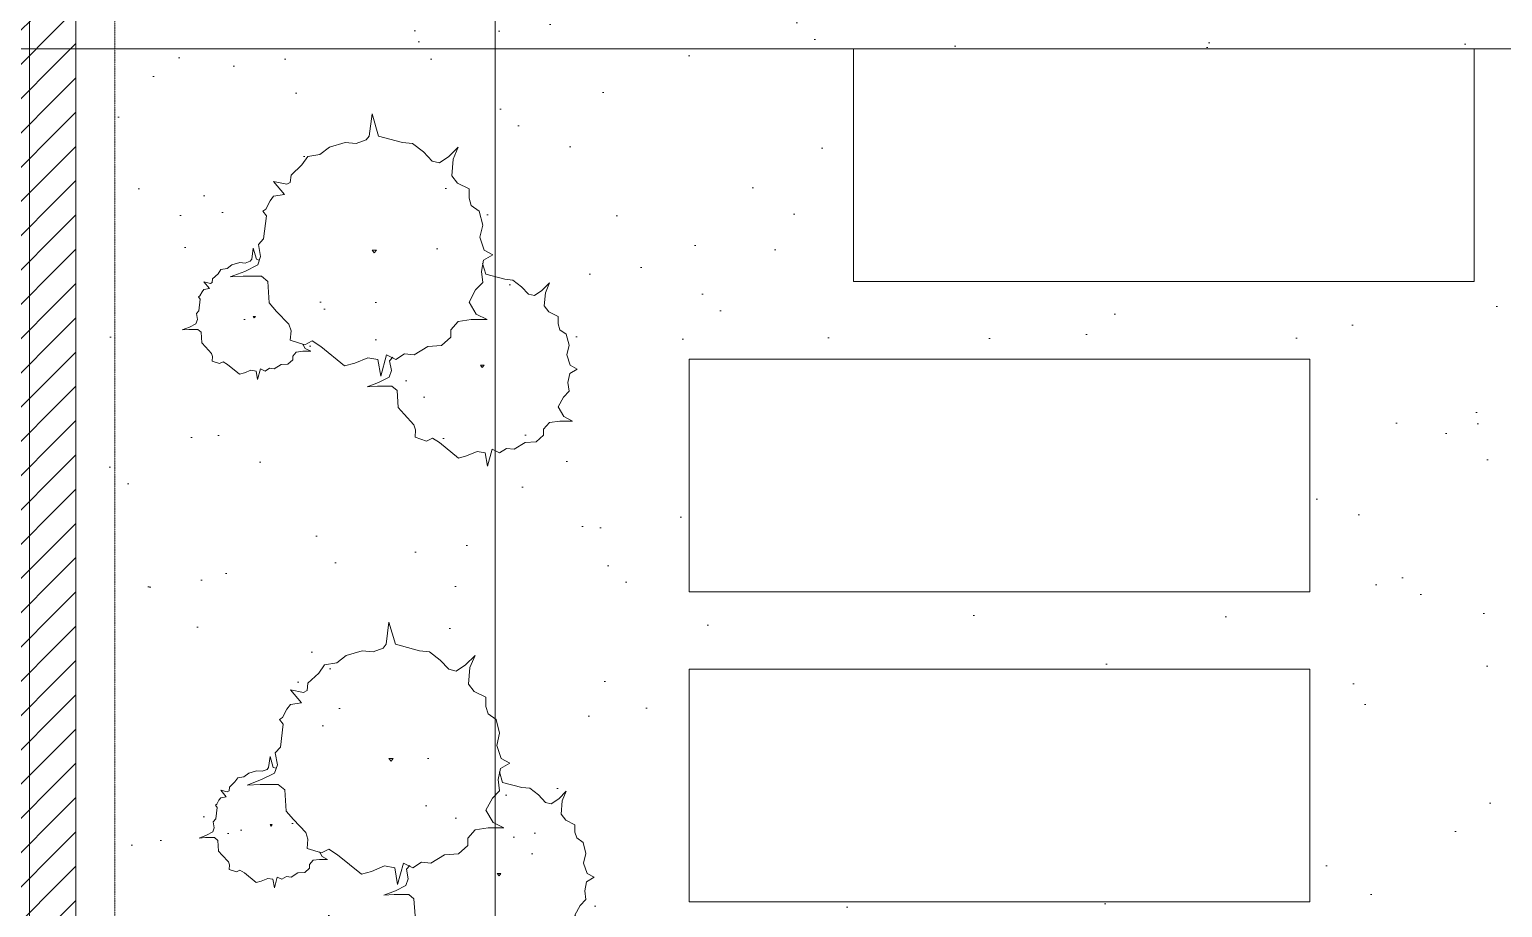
# Model space of a CAD drawing. Header units: millimetres. Extents: x 0 to 71617, y -15450 to 30894.
# Drawn here: x 36507 to 38405, y 19539 to 20672 of the extents above; entities that cross this region are included whole.
import ezdxf

# ---------------------------------------------------------------- set-up
doc = ezdxf.new("R2010")
doc.units = ezdxf.units.MM
doc.linetypes.add('CENTER2', pattern=[1.125, 0.75, -0.125, 0.125, -0.125])
doc.linetypes.add('HIDDEN', pattern=[0.375, 0.25, -0.125])
for name, color, linetype, lineweight in [('A-elevation 0.1(8)', 251, 'Continuous', 9), ('axis', 40, 'CENTER2', 5), ('DIM2', 4, 'Continuous', 5), ('Hatch', 8, 'Continuous', 5), ('LINE-DETAIL-SAKURA', 2, 'Continuous', 30), ('tree', 251, 'Continuous', 0), ('Wall Brick', 5, 'Continuous', 15)]:
    doc.layers.add(name, color=color, linetype=linetype, lineweight=lineweight)
doc.layers.add('WINDOW-PLAN-PANEL', color=15, linetype='Continuous')
pattern_1 = [(45, (-2110, -10510), (-22.097087, 22.097087), [])]

# ---------------------------------------------------------------- blocks, each defined once
blk = doc.blocks.new('GRIDLINE-GF')
at = {"layer": 'axis'}
for p, q in [((13300, -6362.2, -0.1), (13300, 12546.8)), ((48410, 3500, 0), (-4020, 3500, 7.6))]:
    blk.add_line(p, q, dxfattribs=at)
blk = doc.blocks.new('2D WALL G.F')
at = {"layer": 'Hatch'}
h = blk.add_hatch(dxfattribs=at)
h.set_pattern_fill('LINE', color=256, scale=250, angle=45, style=0)
h.set_pattern_definition(pattern_1)
h.paths.add_polyline_path([(15940, -110), (16060, -110), (16060, -4590), (15940, -4590)])
h.paths.add_polyline_path([(15940, -5410), (16060, -5410), (16060, -10290), (15940, -10290)])
h = blk.add_hatch(dxfattribs=at)
h.set_pattern_fill('LINE', color=256, scale=250, angle=45, style=0)
h.set_pattern_definition(pattern_1)
h.paths.add_polyline_path([(16060, -110), (15940, -110), (15940, -4590), (16060, -4590)])
h.paths.add_polyline_path([(16060, -5410), (15940, -5410), (15940, -10290), (16060, -10290)])
at = {"layer": 'Hatch', "color": 3, "linetype": 'HIDDEN', "elevation": 7.9}
blk.add_lwpolyline([(16000, -10500), (24000, -10500), (24000, 5500), (16000, 5500)], close=True, dxfattribs=at)
at = {"layer": 'Wall Brick'}
for points in [[(15940, -110), (16060, -110), (16060, -4590), (15940, -4590)], [(16060, -110), (15940, -110), (15940, -4590), (16060, -4590)]]:
    blk.add_lwpolyline(points, close=True, dxfattribs=at)
blk = doc.blocks.new('trees top 024')
at = {"color": 0}
for p, q in [((-1.515, 2.858), (-1.577, 2.629)), ((-1.484, 2.679), (-1.515, 2.858)), ((-1.872, 2.629), (-2.019, 2.54)), ((-1.771, 2.619), (-1.872, 2.629)), ((-1.678, 2.679), (-1.771, 2.619)), ((-1.577, 2.629), (-1.678, 2.679)), ((-1.376, 2.659), (-1.484, 2.679)), ((-1.236, 2.719), (-1.376, 2.659)), ((-1.128, 2.748), (-1.236, 2.719)), ((-0.872, 2.54), (-1.128, 2.748)), ((-2.166, 2.53), (-2.267, 2.44)), ((-2.267, 2.44), (-2.267, 2.361)), ((-2.019, 2.54), (-2.166, 2.53)), ((-0.779, 2.48), (-0.872, 2.54)), ((-0.701, 2.52), (-0.779, 2.48)), ((-0.546, 2.47), (-0.701, 2.52)), ((-0.554, 2.371), (-0.546, 2.47)), ((-0.531, 2.301), (-0.554, 2.371)), ((-2.655, 2.252), (-2.538, 2.192)), ((-2.484, 2.252), (-2.655, 2.252)), ((-2.538, 2.192), (-2.461, 2.063)), ((-2.345, 2.272), (-2.484, 2.252)), ((-2.267, 2.361), (-2.345, 2.272)), ((-0.399, 2.162), (-0.531, 2.301)), ((-2.461, 2.063), (-2.531, 1.934)), ((-0.322, 2.073), (-0.399, 2.162)), ((-0.306, 1.844), (-0.322, 2.073)), ((-2.531, 1.934), (-2.608, 1.854)), ((-2.608, 1.854), (-2.593, 1.735)), ((-0.236, 1.785), (-0.306, 1.844)), ((-0.043, 1.785), (-0.236, 1.785)), ((-0.058, 1.735), (0.097, 1.795)), ((0.097, 1.795), (-0.043, 1.785)), ((-2.616, 1.616), (-2.717, 1.556)), ((-2.593, 1.735), (-2.616, 1.616)), ((-0.229, 1.576), (-0.198, 1.665)), ((-0.198, 1.665), (-0.058, 1.735)), ((-0.087, 1.652), (-0.165, 1.366)), ((-0.048, 1.428), (-0.087, 1.652)), ((1.461, 1.583), (1.402, 1.546)), ((1.524, 1.552), (1.461, 1.583)), ((1.562, 1.695), (1.524, 1.552)), ((1.582, 1.583), (1.562, 1.695)), ((1.65, 1.57), (1.582, 1.583)), ((1.737, 1.608), (1.65, 1.57)), ((1.805, 1.626), (1.737, 1.608)), ((1.964, 1.496), (1.805, 1.626)), ((-2.717, 1.556), (-2.624, 1.506)), ((-2.624, 1.506), (-2.577, 1.367)), ((-1.446, 1.536), (-1.469, 1.506)), ((-1.469, 1.506), (-1.422, 1.506)), ((-1.422, 1.506), (-1.446, 1.536)), ((-0.291, 1.428), (-0.407, 1.354)), ((-0.165, 1.366), (-0.291, 1.428)), ((-0.25, 1.397), (-0.205, 1.447)), ((-0.205, 1.447), (-0.229, 1.576)), ((0.087, 1.404), (-0.048, 1.428)), ((0.262, 1.478), (0.087, 1.404)), ((0.397, 1.515), (0.262, 1.478)), ((0.717, 1.255), (0.397, 1.515)), ((1.092, 1.384), (1.044, 1.328)), ((1.155, 1.49), (1.092, 1.434)), ((1.092, 1.434), (1.092, 1.384)), ((1.247, 1.496), (1.155, 1.49)), ((1.339, 1.552), (1.247, 1.496)), ((1.402, 1.546), (1.339, 1.552)), ((2.023, 1.459), (1.964, 1.496)), ((2.071, 1.483), (2.023, 1.459)), ((2.168, 1.452), (2.071, 1.483)), ((2.163, 1.39), (2.168, 1.452)), ((2.178, 1.347), (2.163, 1.39)), ((-2.577, 1.367), (-2.608, 1.238)), ((-2.608, 1.238), (-2.569, 1.089)), ((-0.901, 1.242), (-1.027, 1.13)), ((-0.717, 1.255), (-0.901, 1.242)), ((-0.533, 1.366), (-0.717, 1.255)), ((-0.407, 1.354), (-0.533, 1.366)), ((0.833, 1.18), (0.717, 1.255)), ((0.93, 1.23), (0.833, 1.18)), ((0.957, 1.316), (0.85, 1.316)), ((0.85, 1.316), (0.923, 1.279)), ((0.923, 1.279), (0.96, 1.217)), ((1.124, 1.168), (0.93, 1.23)), ((1.044, 1.328), (0.957, 1.316)), ((2.26, 1.26), (2.178, 1.347)), ((2.308, 1.204), (2.26, 1.26)), ((2.318, 1.061), (2.308, 1.204)), ((-2.569, 1.089), (-2.484, 1.029)), ((-2.484, 1.029), (-2.461, 0.95)), ((-1.027, 1.031), (-1.124, 0.919)), ((-1.027, 1.13), (-1.027, 1.031)), ((1.114, 1.043), (1.124, 1.168)), ((1.143, 0.956), (1.114, 1.043)), ((2.362, 1.024), (2.318, 1.061)), ((2.483, 1.024), (2.362, 1.024)), ((2.386, 0.949), (2.473, 0.993)), ((2.473, 0.993), (2.57, 1.03)), ((2.57, 1.03), (2.483, 1.024)), ((-2.461, 0.95), (-2.461, 0.851)), ((-2.461, 0.851), (-2.337, 0.791)), ((-2.337, 0.791), (-2.275, 0.711)), ((-1.298, 0.894), (-1.511, 0.894)), ((-1.511, 0.894), (-1.366, 0.82)), ((-1.366, 0.82), (-1.269, 0.658)), ((-1.124, 0.919), (-1.298, 0.894)), ((1.308, 0.783), (1.143, 0.956)), ((1.606, 0.869), (1.591, 0.85)), ((1.591, 0.85), (1.62, 0.85)), ((1.62, 0.85), (1.606, 0.869)), ((2.347, 0.775), (2.381, 0.813)), ((2.366, 0.893), (2.386, 0.949)), ((2.381, 0.813), (2.366, 0.893)), ((-2.275, 0.711), (-2.29, 0.533)), ((-1.269, 0.658), (-1.356, 0.497)), ((1.405, 0.671), (1.308, 0.783)), ((1.424, 0.385), (1.405, 0.671)), ((2.328, 0.62), (2.347, 0.775)), ((2.352, 0.589), (2.328, 0.62)), ((-2.29, 0.533), (-2.345, 0.403)), ((-2.345, 0.403), (-2.244, 0.503)), ((-2.244, 0.503), (-2.143, 0.572)), ((-2.143, 0.572), (-2.066, 0.552)), ((-2.066, 0.552), (-1.973, 0.453)), ((-1.973, 0.453), (-1.856, 0.364)), ((-1.356, 0.497), (-1.453, 0.397)), ((-1.453, 0.397), (-1.434, 0.248)), ((2.163, 0.347), (2.168, 0.397)), ((2.168, 0.397), (2.192, 0.409)), ((2.192, 0.409), (2.279, 0.39)), ((2.207, 0.477), (2.279, 0.49)), ((2.279, 0.39), (2.207, 0.477)), ((2.279, 0.49), (2.304, 0.521)), ((2.304, 0.521), (2.333, 0.577)), ((2.333, 0.577), (2.352, 0.589)), ((-1.856, 0.364), (-1.748, 0.354)), ((-1.748, 0.354), (-1.492, 0.284)), ((-1.492, 0.284), (-1.451, 0.142)), ((-1.434, 0.248), (-1.463, 0.099)), ((1.511, 0.311), (1.424, 0.385)), ((1.754, 0.311), (1.511, 0.311)), ((1.56, 0.161), (1.734, 0.248)), ((1.734, 0.248), (1.928, 0.323)), ((1.928, 0.323), (1.754, 0.311)), ((1.906, 0.161), (1.969, 0.21)), ((1.969, 0.21), (2.052, 0.223)), ((2.052, 0.223), (2.09, 0.279)), ((2.09, 0.279), (2.163, 0.347)), ((-1.463, 0.099), (-1.589, 0.025)), ((-1.589, 0.025), (-1.473, -0.037)), ((0, 0), (-0.029, -0.037)), ((0.029, -0.037), (0, 0)), ((1.521, 0.05), (1.56, 0.161)), ((1.55, -0.112), (1.521, 0.05)), ((1.539, 0.096), (1.577, 0.086)), ((1.577, 0.086), (1.62, -0.063)), ((1.62, -0.063), (1.64, 0.086)), ((1.64, 0.086), (1.659, 0.111)), ((1.659, 0.111), (1.727, 0.136)), ((1.727, 0.136), (1.8, 0.13)), ((1.8, 0.13), (1.906, 0.161)), ((-1.473, -0.037), (-1.415, -0.211)), ((-0.029, -0.037), (0.029, -0.037)), ((1.444, -0.497), (1.482, -0.186)), ((1.482, -0.186), (1.55, -0.112)), ((-1.415, -0.211), (-1.453, -0.373)), ((-1.453, -0.373), (-1.405, -0.559)), ((-1.405, -0.559), (-1.298, -0.634)), ((1.395, -0.696), (1.453, -0.584)), ((1.492, -0.559), (1.444, -0.497)), ((1.453, -0.584), (1.492, -0.559)), ((-1.298, -0.634), (-1.269, -0.733)), ((-1.269, -0.733), (-1.269, -0.857)), ((1.201, -0.783), (1.347, -0.758)), ((1.347, -0.956), (1.201, -0.783)), ((1.347, -0.758), (1.395, -0.696)), ((-1.269, -0.857), (-1.114, -0.932)), ((-1.114, -0.932), (-1.037, -1.031)), ((1.114, -1.043), (1.124, -0.944)), ((1.124, -0.944), (1.172, -0.919)), ((1.172, -0.919), (1.347, -0.956)), ((-1.037, -1.031), (-1.056, -1.255)), ((0.891, -1.292), (0.969, -1.18)), ((0.969, -1.18), (1.114, -1.043)), ((-1.056, -1.255), (-1.124, -1.416)), ((-1.124, -1.416), (-0.998, -1.292)), ((-0.998, -1.292), (-0.872, -1.205)), ((-0.872, -1.205), (-0.775, -1.23)), ((-0.775, -1.23), (-0.659, -1.354)), ((-0.659, -1.354), (-0.514, -1.466)), ((0.601, -1.416), (0.727, -1.317)), ((0.727, -1.317), (0.891, -1.292)), ((-0.514, -1.466), (-0.378, -1.478)), ((-0.378, -1.478), (-0.058, -1.565)), ((-0.058, -1.565), (0.029, -1.863)), ((0.029, -1.863), (0.068, -1.565)), ((0.068, -1.565), (0.107, -1.515)), ((0.107, -1.515), (0.242, -1.466)), ((0.242, -1.466), (0.388, -1.478)), ((0.388, -1.478), (0.601, -1.416))]:
    blk.add_line(p, q, dxfattribs=at)
blk = doc.blocks.new('tree0002')
at = {"color": 0, "xscale": 500, "yscale": 500, "zscale": 500}
blk.add_blockref('trees top 024', (1737265.6, 70359.9), dxfattribs=at)
blk = doc.blocks.new('LANDSCAPE SITE')
h = blk.add_hatch()
h.set_pattern_fill('AR-SAND', color=256, scale=5, angle=180, style=0)
h.paths.add_polyline_path([(18600, 730.5), (18600, 9490), (18060, 9490), (18060, 5810), (18110, 5810), (18110, 4990), (18060, 4990), (18060, 110), (18105.2, 110), (18105.2, 730.5)])
h = blk.add_hatch()
h.set_pattern_fill('AR-SAND', color=256, scale=5, angle=180, style=0)
h.paths.add_polyline_path([(20590, 3790), (20590, 7510), (20690, 7510), (20690, 9490), (18600, 9490), (18600, 3790)])
h.paths.add_polyline_path([(19062.9, 5000), (19062.9, 4700), (19862.9, 4700), (19862.9, 5000)], flags=16)
h.paths.add_polyline_path([(18850, 5400), (18850, 5100), (19650, 5100), (19650, 5400)], flags=16)
h.paths.add_polyline_path([(19062.9, 5800), (19062.9, 5500), (19862.9, 5500), (19862.9, 5800)], flags=16)
h.paths.add_polyline_path([(19062.9, 6200), (19062.9, 5900), (19862.9, 5900), (19862.9, 6200)], flags=16)
h.paths.add_polyline_path([(18850, 6600), (18850, 6300), (19650, 6300), (19650, 6600)], flags=16)
h.paths.add_polyline_path([(18850, 7000), (18850, 6700), (19650, 6700), (19650, 7000)], flags=16)
h.paths.add_polyline_path([(19062, 7400), (19062, 7100), (19862, 7100), (19862, 7400)], flags=16)
h.paths.add_polyline_path([(18850, 7800), (18850, 7500), (19650, 7500), (19650, 7800)], flags=16)
h.paths.add_polyline_path([(19062.9, 8200), (19062.9, 7900), (19862.9, 7900), (19862.9, 8200)], flags=16)
h.paths.add_polyline_path([(18850, 8600), (18850, 8300), (19650, 8300), (19650, 8600)], flags=16)
h.paths.add_polyline_path([(19062.9, 9000), (19062.9, 8700), (19862.9, 8700), (19862.9, 9000)], flags=16)
h.paths.add_polyline_path([(18850, 9400), (18850, 9100), (19650, 9100), (19650, 9400)], flags=16)
at = {"elevation": 0}
for points in [[(18600, 730.5), (18600, 9490), (18060, 9490), (18060, 5810), (18110, 5810), (18110, 4990), (18060, 4990), (18060, 110), (18105.2, 110), (18105.2, 730.5)], [(20590, 3790), (20590, 7510), (20690, 7510), (20690, 9490), (18600, 9490), (18600, 3790)]]:
    blk.add_lwpolyline(points, close=True, dxfattribs=at)
at = {"xscale": 0.1925586510379964, "yscale": 0.1925586510379964, "zscale": 0.1925586510379964, "rotation": 180}
for p in [(352969.9, 20685.3, 0), (352991.6, 20029.9, 0)]:
    blk.add_blockref('tree0002', p, dxfattribs=at)
blk = doc.blocks.new('FENCE1')
at = {"layer": 'Hatch', "color": 3}
blk.add_lwpolyline([(18000, -100), (26000, -100), (26000, 15900), (18000, 15900)], close=True, dxfattribs=at)

msp = doc.modelspace()

# ---------------------------------------------------------------- linework, layer by layer
at = {"layer": 'A-elevation 0.1(8)', "elevation": 0}
for points in [[(37568.5, 20646.7), (37568.5, 20346.7), (38368.5, 20346.7), (38368.5, 20646.7)], [(37356.5, 20246.7), (37356.5, 19946.7), (38156.5, 19946.7), (38156.5, 20246.7)], [(37356.5, 19846.7), (37356.5, 19546.7), (38156.5, 19546.7), (38156.5, 19846.7)]]:
    msp.add_lwpolyline(points, close=True, dxfattribs=at)
at = {"layer": 'WINDOW-PLAN-PANEL', "linetype": 'HIDDEN', "lineweight": 9, "elevation": 0}
msp.add_lwpolyline([(44506.5, 16646.2), (39096.5, 16646.2), (39096.5, 18236.7), (36616.5, 18236.7), (36616.5, 23536.7)], dxfattribs=at)

# ---------------------------------------------------------------- block references
at = {"layer": 'DIM2'}
msp.add_blockref('GRIDLINE-GF', (23206.5, 17146.7, 0), dxfattribs=at)
at = {"layer": 'LINE-DETAIL-SAKURA'}
msp.add_blockref('FENCE1', (18506.5, 13247.1, 15.9), dxfattribs=at)
at = {"layer": 'tree'}
msp.add_blockref('LANDSCAPE SITE', (18506.5, 13246.7), dxfattribs=at)
at = {"layer": 'Wall Brick', "color": 1}
msp.add_blockref('2D WALL G.F', (20506.5, 23646.7, 0), dxfattribs=at)

doc.saveas('drawing.dxf')
